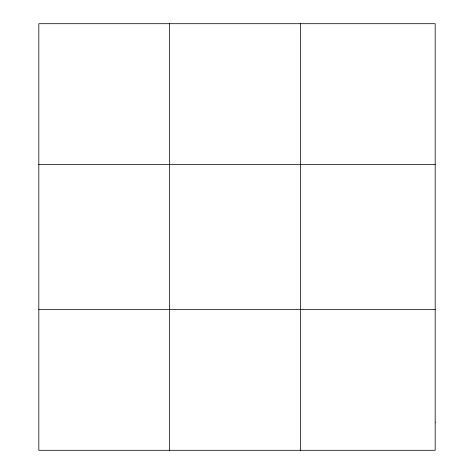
<?xml version="1.0" encoding="UTF-8"?>
<svg xmlns="http://www.w3.org/2000/svg" width="474" height="474" viewBox="0 0 474 474"><rect width="100%" height="100%" fill="white"/><g stroke="black" fill="none" stroke-linecap="round" stroke-linejoin="round"><path stroke-width="0.71" d="M169.615 450.3L169.615 23.7M300.421 450.3L300.421 23.7M38.815 164.478L435.185 164.478M38.815 309.522L435.185 309.522M435.185 422.144L435.185 450.3L38.815 450.3L38.815 23.7L435.185 23.7L435.185 422.144"/></g></svg>
